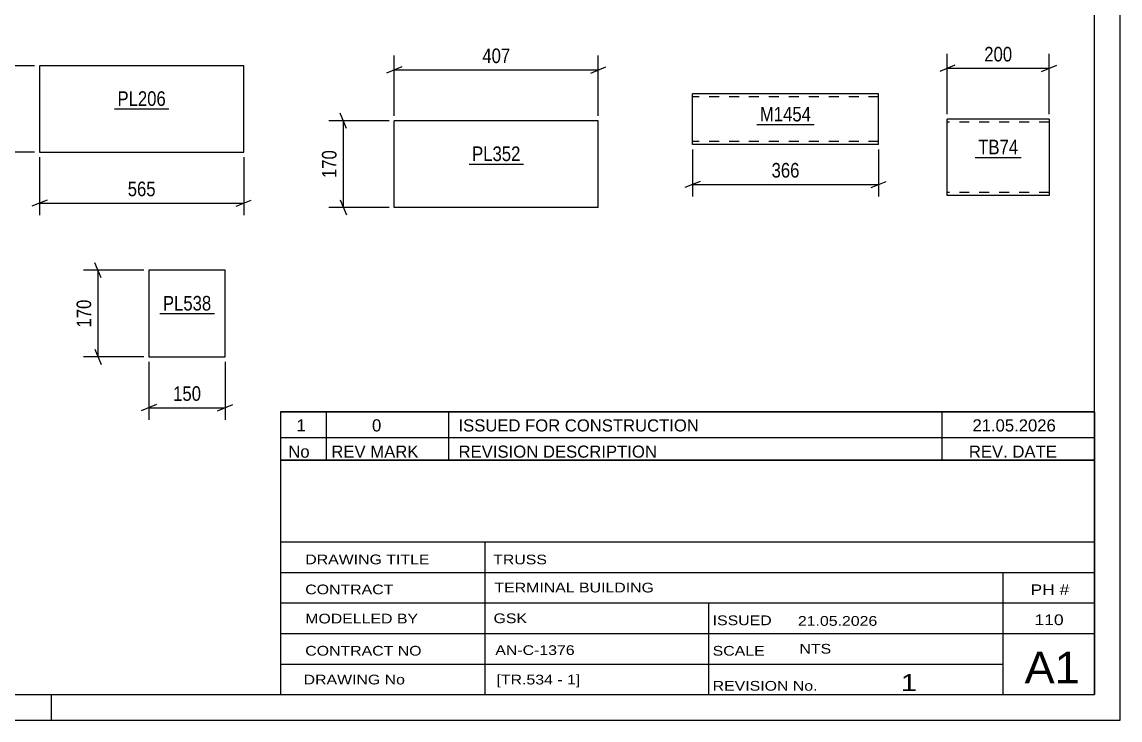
# Model space of a CAD drawing. Header units: millimetres. Extents: x 0 to 420, y 0 to 297.
# Drawn here: x 204.2 to 420, y 0 to 137.2 of the extents above; entities that cross this region are included whole.
import ezdxf

# ---------------------------------------------------------------- set-up
doc = ezdxf.new("R2010")
doc.units = ezdxf.units.MM
doc.linetypes.add('DXK_LINE_DOT2', pattern=[3.9198, 1.9599, -1.9599])
doc.styles.add('Arial Narrow', font='ARIALN.TTF', dxfattribs={"height": 0.2})

# ---------------------------------------------------------------- blocks, each defined once
blk = doc.blocks.new('Unknown-122572960-1115')
at = {"color": 5, "linetype": 'Continuous'}
for p, q in [((420, 0), (420, 297)), ((415, 5), (415, 292)), ((5, 5), (415, 5)), ((210, 0), (210, 5)), ((0, 0), (420, 0))]:
    blk.add_line(p, q, dxfattribs=at)
blk = doc.blocks.new('Part-122572960-23491 - 23490')
at = {"color": 2, "linetype": 'Continuous'}
for p, q in [((227.68, 128.58), (207.68, 128.58)), ((207.68, 128.58), (207.68, 111.58)), ((247.78, 128.58), (227.78, 128.58)), ((247.78, 111.58), (247.78, 128.58)), ((207.68, 111.58), (227.68, 111.58)), ((227.78, 111.58), (247.78, 111.58))]:
    blk.add_line(p, q, dxfattribs=at)
blk = doc.blocks.new('Part-122572960-23511 - 23510')
at = {"color": 2, "linetype": 'Continuous'}
for p, q in [((297.37, 117.74), (277.37, 117.74)), ((277.37, 100.74), (277.37, 117.74)), ((317.47, 117.74), (297.47, 117.74)), ((317.47, 100.74), (317.47, 117.74)), ((297.37, 100.74), (277.37, 100.74)), ((317.47, 100.74), (297.47, 100.74))]:
    blk.add_line(p, q, dxfattribs=at)
blk = doc.blocks.new('Part-122572960-23527 - 23526')
at = {"color": 2, "linetype": 'Continuous'}
for p, q in [((406.06, 118.06), (386.06, 118.06)), ((386.06, 103.16), (386.06, 118.06)), ((406.06, 118.06), (406.06, 103.06)), ((386.06, 103.06), (386.06, 103.16)), ((406.06, 103.06), (386.06, 103.06))]:
    blk.add_line(p, q, dxfattribs=at)
at = {"color": 7, "linetype": 'DXK_LINE_DOT2'}
for p, q in [((406.06, 117.46), (386.06, 117.46)), ((386.06, 103.66), (386.06, 103.71)), ((406.06, 103.66), (386.06, 103.66)), ((406.06, 103.66), (406.06, 103.71))]:
    blk.add_line(p, q, dxfattribs=at)
blk = doc.blocks.new('Part-122572960-23543 - 23542')
at = {"color": 2, "linetype": 'Continuous'}
for p, q in [((372.56, 123.08), (335.96, 123.08)), ((335.96, 113.17), (335.96, 123.08)), ((372.56, 113.08), (372.56, 123.08)), ((335.96, 113.08), (335.96, 113.17)), ((372.56, 113.08), (335.96, 113.08))]:
    blk.add_line(p, q, dxfattribs=at)
at = {"color": 7, "linetype": 'DXK_LINE_DOT2'}
for p, q in [((372.56, 122.48), (335.96, 122.48)), ((335.96, 113.68), (335.96, 113.73)), ((372.56, 113.68), (335.96, 113.68)), ((372.56, 113.68), (372.56, 113.73))]:
    blk.add_line(p, q, dxfattribs=at)
blk = doc.blocks.new('Part-122572960-23666 - 23665')
at = {"color": 2, "linetype": 'Continuous'}
for p, q in [((244.16, 88.37), (229.16, 88.37)), ((229.16, 88.37), (229.16, 71.37)), ((244.16, 71.37), (244.16, 88.37)), ((229.16, 71.37), (244.16, 71.37))]:
    blk.add_line(p, q, dxfattribs=at)
blk = doc.blocks.new('StraightDimension-122572960-23823 - 23490')
at = {"color": 7, "linetype": 'Continuous'}
for p, q in [((198.28, 127.08), (197.08, 130.08)), ((206.68, 128.58), (194.83, 128.58)), ((197.68, 111.58), (197.68, 128.58)), ((197.08, 113.08), (198.28, 110.08)), ((206.68, 111.58), (194.83, 111.58))]:
    blk.add_line(p, q, dxfattribs=at)
at = {"color": 0}
blk.add_wipeout([(196.93, 123.42), (192.73, 123.42), (192.73, 116.73), (196.93, 116.73)], dxfattribs=at)
at = {"color": 3, "style": 'Arial Narrow'}
blk.add_text('170', height=2.863, rotation=90.0002, dxfattribs=at).set_placement((196.33, 117.33))
blk = doc.blocks.new('StraightDimension-122572960-23827 - 23490')
at = {"color": 7, "linetype": 'Continuous'}
for p, q in [((207.68, 110.58), (207.68, 99.18)), ((247.78, 110.58), (247.78, 99.18)), ((209.18, 102.18), (206.18, 100.98)), ((207.68, 101.58), (247.78, 101.58)), ((246.28, 100.98), (249.28, 102.18))]:
    blk.add_line(p, q, dxfattribs=at)
at = {"color": 0}
blk.add_wipeout([(231.07, 102.33), (231.07, 106.53), (224.39, 106.53), (224.39, 102.33)], dxfattribs=at)
at = {"color": 3, "style": 'Arial Narrow'}
blk.add_text('565', height=2.863, dxfattribs=at).set_placement((224.99, 102.93))
blk = doc.blocks.new('StraightDimension-122572960-23831 - 23510')
at = {"color": 7, "linetype": 'Continuous'}
for p, q in [((267.97, 116.24), (266.77, 119.24)), ((276.37, 117.74), (264.52, 117.74)), ((267.37, 100.74), (267.37, 117.74)), ((266.77, 102.24), (267.97, 99.24)), ((276.37, 100.74), (264.52, 100.74))]:
    blk.add_line(p, q, dxfattribs=at)
at = {"color": 0}
blk.add_wipeout([(266.62, 112.58), (262.42, 112.58), (262.42, 105.9), (266.62, 105.9)], dxfattribs=at)
at = {"color": 3, "style": 'Arial Narrow'}
blk.add_text('170', height=2.863, rotation=90.0002, dxfattribs=at).set_placement((266.02, 106.5))
blk = doc.blocks.new('StraightDimension-122572960-23835 - 23510')
at = {"color": 7, "linetype": 'Continuous'}
for p, q in [((277.37, 118.74), (277.37, 130.59)), ((317.47, 118.74), (317.47, 130.59)), ((278.87, 128.34), (275.87, 127.14)), ((277.37, 127.74), (317.47, 127.74)), ((315.97, 127.14), (318.97, 128.34))]:
    blk.add_line(p, q, dxfattribs=at)
at = {"color": 0}
blk.add_wipeout([(300.77, 128.49), (300.77, 132.69), (294.08, 132.69), (294.08, 128.49)], dxfattribs=at)
at = {"color": 3, "style": 'Arial Narrow'}
blk.add_text('407', height=2.863, dxfattribs=at).set_placement((294.68, 129.09))
blk = doc.blocks.new('StraightDimension-122572960-23847 - 23526')
at = {"color": 7, "linetype": 'Continuous'}
for p, q in [((386.06, 119.06), (386.06, 130.91)), ((406.06, 119.06), (406.06, 130.91)), ((387.56, 128.66), (384.56, 127.46)), ((386.06, 128.06), (406.06, 128.06)), ((404.56, 127.46), (407.56, 128.66))]:
    blk.add_line(p, q, dxfattribs=at)
at = {"color": 0}
blk.add_wipeout([(399.4, 128.81), (399.4, 133.01), (392.72, 133.01), (392.72, 128.81)], dxfattribs=at)
at = {"color": 3, "style": 'Arial Narrow'}
blk.add_text('200', height=2.863, dxfattribs=at).set_placement((393.32, 129.41))
blk = doc.blocks.new('StraightDimension-122572960-23851 - 23542')
at = {"color": 7, "linetype": 'Continuous'}
for p, q in [((335.96, 112.08), (335.96, 102.85)), ((372.56, 112.08), (372.56, 102.85)), ((337.46, 105.85), (334.46, 104.65)), ((371.06, 104.65), (374.06, 105.85)), ((335.96, 105.25), (372.56, 105.25))]:
    blk.add_line(p, q, dxfattribs=at)
at = {"color": 0}
blk.add_wipeout([(357.6, 106), (357.6, 110.2), (350.92, 110.2), (350.92, 106)], dxfattribs=at)
at = {"color": 3, "style": 'Arial Narrow'}
blk.add_text('366', height=2.863, dxfattribs=at).set_placement((351.52, 106.6))
blk = doc.blocks.new('StraightDimension-122572960-24367 - 23665')
at = {"color": 7, "linetype": 'Continuous'}
for p, q in [((229.16, 70.37), (229.16, 58.97)), ((244.16, 70.37), (244.16, 58.97)), ((230.66, 61.97), (227.66, 60.77)), ((229.16, 61.37), (244.16, 61.37)), ((242.66, 60.77), (245.66, 61.97))]:
    blk.add_line(p, q, dxfattribs=at)
at = {"color": 0}
blk.add_wipeout([(240.01, 62.12), (240.01, 66.32), (233.32, 66.32), (233.32, 62.12)], dxfattribs=at)
at = {"color": 3, "style": 'Arial Narrow'}
blk.add_text('150', height=2.863, dxfattribs=at).set_placement((233.92, 62.72))
blk = doc.blocks.new('StraightDimension-122572960-24363 - 23665')
at = {"color": 7, "linetype": 'Continuous'}
for p, q in [((219.76, 86.87), (218.56, 89.87)), ((228.16, 88.37), (216.31, 88.37)), ((219.16, 71.37), (219.16, 88.37)), ((228.16, 71.37), (216.31, 71.37)), ((218.56, 72.87), (219.76, 69.87))]:
    blk.add_line(p, q, dxfattribs=at)
at = {"color": 0}
blk.add_wipeout([(218.41, 83.21), (214.21, 83.21), (214.21, 76.53), (218.41, 76.53)], dxfattribs=at)
at = {"color": 3, "style": 'Arial Narrow'}
blk.add_text('170', height=2.863, rotation=90.0002, dxfattribs=at).set_placement((217.81, 77.13))
blk = doc.blocks.new('Unknown-122572960-30632')
at = {"color": 7, "linetype": 'Continuous'}
for p, q in [((255, 51.05), (255, 5)), ((255, 51.05), (415, 51.05)), ((415, 51), (415, 5)), ((255, 35), (415, 35)), ((295.14, 35), (295.14, 5)), ((255, 29), (415, 29)), ((397, 5.05), (397, 29.05)), ((255, 23), (415, 23)), ((339.14, 23), (339.14, 5)), ((255, 17), (415, 17)), ((255, 11), (397, 11)), ((255, 5), (415, 5))]:
    blk.add_line(p, q, dxfattribs=at)
at = {"color": 7, "style": 'Arial Narrow'}
for s, height, width, p in [('DRAWING TITLE', 1.9089, 1.425378, (259.88, 30.61)), ('TRUSS', 1.909, 1.425378, (296.81, 30.59)), ('CONTRACT', 1.909, 1.425378, (259.88, 24.71)), ('TERMINAL BUILDING', 1.9089, 1.425378, (297.06, 25.07)), ('MODELLED BY', 1.9089, 1.425378, (259.88, 18.98)), ('GSK', 1.909, 1.425378, (296.88, 19.04)), ('ISSUED', 1.909, 1.425378, (339.94, 18.64)), ('21.05.2026', 1.909, 1.425378, (356.69, 18.52)), ('CONTRACT NO', 1.9089, 1.425378, (259.88, 12.66)), ('AN-C-1376', 1.909, 1.425378, (297.23, 12.78)), ('SCALE', 1.909, 1.425378, (339.94, 12.65)), ('A1', 6.204, 1.25, (401.24, 7.2)), ('DRAWING No', 1.909, 1.425378, (259.56, 7)), ('[TR.534 - 1]', 1.9089, 1.425378, (297.46, 6.99)), ('1', 3.34, 1.5, (376.91, 5.68)), ('REVISION No.', 1.9089, 1.425378, (339.94, 5.77))]:
    blk.add_text(s, height=height, dxfattribs=dict(at, width=width)).set_placement(p)
at = {"color": 7, "linetype": 'Continuous', "style": 'Arial Narrow'}
for s, height, width, p in [('PH #', 2.1, 1.42538, (402.4, 24.55)), ('110', 2.1, 1.42538, (403.19, 18.65)), ('NTS', 1.909, 1.425378, (357, 13.05))]:
    blk.add_text(s, height=height, dxfattribs=dict(at, width=width)).set_placement(p)
blk = doc.blocks.new('Unknown-122572960-30633')
at = {"color": 7, "linetype": 'Continuous'}
for p, q in [((255, 60.55), (415, 60.55)), ((415, 60.55), (255, 60.55)), ((255, 60.55), (255, 55.55)), ((264, 60.55), (264, 55.55)), ((288, 60.55), (288, 55.55)), ((385, 60.55), (385, 55.55)), ((415, 60.55), (415, 55.55)), ((255, 55.55), (415, 55.55)), ((255, 55.55), (255, 51.05)), ((255, 55.55), (415, 55.55)), ((264, 55.55), (264, 51.05)), ((288, 55.55), (288, 51.05)), ((385, 55.55), (385, 51.05)), ((415, 55.55), (415, 51.05)), ((415, 51.05), (255, 51.05))]:
    blk.add_line(p, q, dxfattribs=at)
at = {"color": 7, "linetype": 'Continuous', "style": 'Arial Narrow'}
for s, height, width, p in [('1', 2.39, 1.196471, (258.16, 56.7)), ('0', 2.39, 1.196471, (273, 56.7)), ('ISSUED FOR CONSTRUCTION', 2.3861, 1.196471, (290, 56.7)), ('21.05.2026', 2.386, 1.196471, (391, 56.7)), ('REVISION DESCRIPTION', 2.3861, 1.2, (290, 51.55)), ('No', 2.386, 1.2, (256.54, 51.55)), ('REV MARK', 2.386, 1.2, (265, 51.55)), ('REV. DATE', 2.386, 1.2, (390.28, 51.55))]:
    blk.add_text(s, height=height, dxfattribs=dict(at, width=width)).set_placement(p)
blk = doc.blocks.new('Mark-122572960-24467 - 23490')
at = {"color": 0}
blk.add_wipeout([(232.48, 120.68), (232.48, 123.68), (222.98, 123.68), (222.98, 120.68)], dxfattribs=at)
blk.add_wipeout([(232.48, 120.68), (232.48, 123.68), (222.98, 123.68), (222.98, 120.68)], dxfattribs=at)
at = {"color": 30, "linetype": 'Continuous'}
blk.add_line((222.38, 120.08), (233.08, 120.08), dxfattribs=at)
at = {"color": 3, "style": 'Arial Narrow'}
blk.add_text('PL206', height=2.863, dxfattribs=at).set_placement((222.98, 120.68))
blk = doc.blocks.new('Mark-122572960-24470 - 23510')
at = {"color": 0}
blk.add_wipeout([(302.18, 109.84), (302.18, 112.84), (292.67, 112.84), (292.67, 109.84)], dxfattribs=at)
blk.add_wipeout([(302.18, 109.84), (302.18, 112.84), (292.67, 112.84), (292.67, 109.84)], dxfattribs=at)
at = {"color": 30, "linetype": 'Continuous'}
blk.add_line((292.07, 109.24), (302.78, 109.24), dxfattribs=at)
at = {"color": 3, "style": 'Arial Narrow'}
blk.add_text('PL352', height=2.863, dxfattribs=at).set_placement((292.67, 109.84))
blk = doc.blocks.new('Mark-122572960-24476 - 23526')
at = {"color": 0}
blk.add_wipeout([(399.99, 111.16), (399.99, 114.16), (392.13, 114.16), (392.13, 111.16)], dxfattribs=at)
blk.add_wipeout([(399.99, 111.16), (399.99, 114.16), (392.13, 114.16), (392.13, 111.16)], dxfattribs=at)
at = {"color": 30, "linetype": 'Continuous'}
blk.add_line((391.53, 110.56), (400.59, 110.56), dxfattribs=at)
at = {"color": 3, "style": 'Arial Narrow'}
blk.add_text('TB74', height=2.863, dxfattribs=at).set_placement((392.13, 111.16))
blk = doc.blocks.new('Mark-122572960-24482 - 23542')
at = {"color": 0}
blk.add_wipeout([(359.28, 117.63), (359.28, 120.63), (349.23, 120.63), (349.23, 117.63)], dxfattribs=at)
blk.add_wipeout([(359.28, 117.63), (359.28, 120.63), (349.23, 120.63), (349.23, 117.63)], dxfattribs=at)
at = {"color": 30, "linetype": 'Continuous'}
blk.add_line((348.63, 117.03), (359.88, 117.03), dxfattribs=at)
at = {"color": 3, "style": 'Arial Narrow'}
blk.add_text('M1454', height=2.863, dxfattribs=at).set_placement((349.23, 117.63))
blk = doc.blocks.new('Mark-122572960-24554 - 23665')
at = {"color": 0}
blk.add_wipeout([(241.42, 80.47), (241.42, 83.47), (231.91, 83.47), (231.91, 80.47)], dxfattribs=at)
blk.add_wipeout([(241.42, 80.47), (241.42, 83.47), (231.91, 83.47), (231.91, 80.47)], dxfattribs=at)
at = {"color": 30, "linetype": 'Continuous'}
blk.add_line((231.31, 79.87), (242.02, 79.87), dxfattribs=at)
at = {"color": 3, "style": 'Arial Narrow'}
blk.add_text('PL538', height=2.863, dxfattribs=at).set_placement((231.91, 80.47))

msp = doc.modelspace()

# ---------------------------------------------------------------- block references
for name in ['Unknown-122572960-1115', 'Part-122572960-23491 - 23490', 'Part-122572960-23543 - 23542', 'Part-122572960-23511 - 23510', 'Part-122572960-23527 - 23526', 'Part-122572960-23666 - 23665', 'Unknown-122572960-30633', 'Unknown-122572960-30632']:
    msp.add_blockref(name, (0, 0))

# ---------------------------------------------------------------- next in the draw order: block references
for name in ['StraightDimension-122572960-23847 - 23526', 'StraightDimension-122572960-23823 - 23490', 'Mark-122572960-24467 - 23490', 'StraightDimension-122572960-23831 - 23510', 'Mark-122572960-24482 - 23542', 'Mark-122572960-24470 - 23510', 'Mark-122572960-24476 - 23526', 'StraightDimension-122572960-23851 - 23542', 'Mark-122572960-24554 - 23665', 'StraightDimension-122572960-24367 - 23665']:
    msp.add_blockref(name, (0, 0))

# ---------------------------------------------------------------- next in the draw order: block references
for name in ['StraightDimension-122572960-23835 - 23510', 'StraightDimension-122572960-23827 - 23490', 'StraightDimension-122572960-24363 - 23665']:
    msp.add_blockref(name, (0, 0))

doc.saveas('drawing.dxf')
